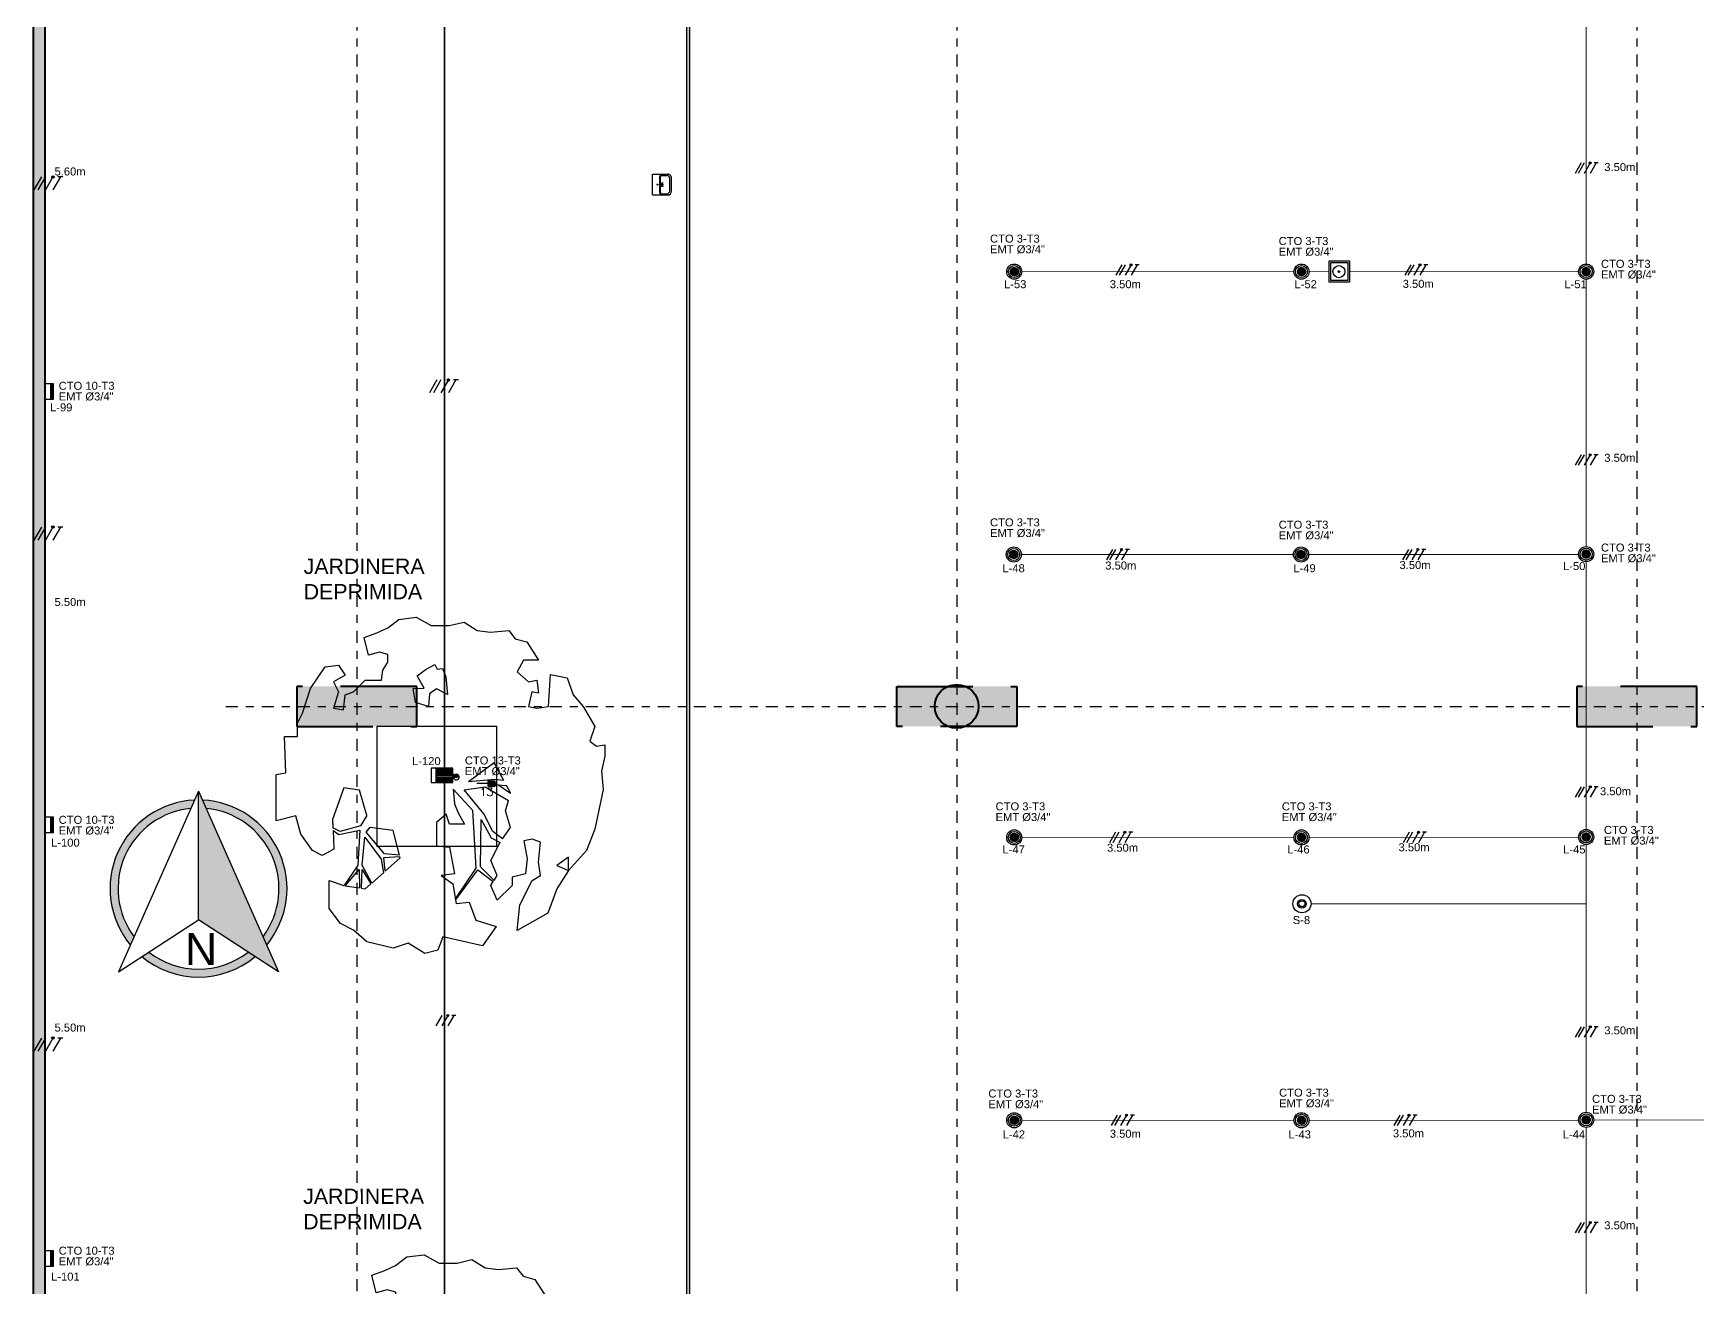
# Model space of a CAD drawing. Header units: millimetres. Extents: x -1568 to 501, y 36 to 962.
# Drawn here: x 238.93 to 259.74, y 69.65 to 85.32 of the extents above; entities that cross this region are included whole.
import ezdxf
from ezdxf.enums import TextEntityAlignment as Align
from ezdxf.lldxf.tags import DXFTag

# ---------------------------------------------------------------- set-up
doc = ezdxf.new("R2010")
doc.units = ezdxf.units.MM
doc.linetypes.add('CENTER', pattern=[0.7, 0.3, -0.2, 0, -0.2])
doc.linetypes.add('HIDDEN2', pattern=[4.7625, 3.175, -1.5875])
for name, color, linetype in [('-ALAMBRADO', 7, 'Continuous'), ('AREA PARQUEO', 253, 'Continuous'), ('EJE-ESTRUCTURA', 254, 'CENTER'), ('GG_EMERGENCIA 03', 1, 'Continuous'), ('GG_ILUMINACIÓN 13', 210, 'Continuous'), ('GG_ILUMINACIÓN 15', 3, 'Continuous'), ('GG_PISO 9', 8, 'Continuous'), ('JCA_COTAS', 252, 'Continuous'), ('JCA_HATCH 254', 252, 'Continuous'), ('LUZ LED INDIRECTA', 7, 'Continuous'), ('NORTE', 7, 'Continuous'), ('PLO_CORONA', 251, 'Continuous'), ('SENSOR MOVIMIENTO', 3, 'Continuous'), ('suiches', 3, 'Continuous'), ('TEXTOS MEDIDAS', 7, 'Continuous')]:
    doc.layers.add(name, color=color, linetype=linetype)
for name, color, linetype, lineweight in [('-CN-GYD-TUBERÍA TOMACORRIENTE', 5, 'Continuous', 5), ('-CN-GYD-TUBERÍA TOMACORRIENTE PVC', 86, 'Continuous', 18), ('_TEXTO', 7, 'Continuous', 9), ('LUMINARIA DE EMERGENCIA PARA SOBREPONER', 1, 'Continuous', 25), ('TEXTOS', 7, 'Continuous', 20)]:
    doc.layers.add(name, color=color, linetype=linetype, lineweight=lineweight)
doc.layers.add('A-HATCH CONCRETO', color=7, linetype='Continuous', true_color=0xb8b8b8)
doc.layers.add('HACHTCOLUMNA', color=7, linetype='Continuous', true_color=0x404040)
doc.layers.add('Estructura', color=7, linetype='Continuous', lineweight=40, true_color=0x383838)
doc.layers.add('Muro', color=7, linetype='Continuous', lineweight=40, true_color=0x2b2b2b)
doc.styles.add('CORPORATIVO', font='simplex.shx')
doc.styles.add('ROMAN', font='ROMANS', dxfattribs={"width": 1.2})
doc.styles.get("Standard").update_dxf_attribs({"font": 'arial.ttf'})
tags = doc.linetypes.add('EMT_LINE', pattern='A,0.5,-0.2,["EMT",Standard,S=0.1,R=0,X=-0.1,Y=-0.05],-0.25', length=0.95).pattern_tags.tags
tags[6] = DXFTag(74, 10)
tags = doc.linetypes.add('PVC_LINE', pattern='A,0.5,-0.2,["PVC",Standard,S=0.1,R=0,X=-0.1,Y=-0.05],-0.25', length=0.95).pattern_tags.tags
tags[6] = DXFTag(74, 10)

# ---------------------------------------------------------------- blocks, each defined once
blk = doc.blocks.new('Estructura cubierta')
at = {"layer": 'HACHTCOLUMNA'}
h = blk.add_hatch(color=256, dxfattribs=at)
h.paths.add_polyline_path([(1954.25, -5885.749), (1954.25, -5886.249), (1955.75, -5886.249), (1955.75, -5885.749)])
h.paths.add_polyline_path([(1963.25, -5885.749), (1963.25, -5886.249), (1961.75, -5886.249), (1961.75, -5885.749)])
h.paths.add_polyline_path([(1970.25, -5885.749), (1970.25, -5886.249), (1971.75, -5886.249), (1971.75, -5885.749)])
h.paths.add_polyline_path([(1979.248, -5885.749), (1979.248, -5886.249), (1977.748, -5886.249), (1977.748, -5885.749)])
h.paths.add_polyline_path([(1979.248, -5875.649), (1979.248, -5876.149), (1977.748, -5876.149), (1977.748, -5875.649)])
h.paths.add_polyline_path([(1970.25, -5875.649), (1970.25, -5876.149), (1971.75, -5876.149), (1971.75, -5875.649)])
h.paths.add_polyline_path([(1963.25, -5875.649), (1963.25, -5876.149), (1961.75, -5876.149), (1961.75, -5875.649)])
h.paths.add_polyline_path([(1954.25, -5875.649), (1954.25, -5876.149), (1955.75, -5876.149), (1955.75, -5875.649)])
h.paths.add_polyline_path([(1954.25, -5867.649), (1954.25, -5868.149), (1955.75, -5868.149), (1955.75, -5867.649)])
h.paths.add_polyline_path([(1963.25, -5867.649), (1963.25, -5868.149), (1961.75, -5868.149), (1961.75, -5867.649)])
h.paths.add_polyline_path([(1970.25, -5867.649), (1970.25, -5868.149), (1971.75, -5868.149), (1971.75, -5867.649)])
h.paths.add_polyline_path([(1979.248, -5867.649), (1979.248, -5868.149), (1977.748, -5868.149), (1977.748, -5867.649)])
h.paths.add_polyline_path([(1962.75, -5859.124), (1962.25, -5859.124), (1962.25, -5857.624), (1962.75, -5857.624)])
h.paths.add_polyline_path([(1955.25, -5859.124), (1954.75, -5859.124), (1954.75, -5857.624), (1955.25, -5857.624)])
at = {"layer": 'EJE-ESTRUCTURA', "ltscale": 0.5}
for p, q in [((1955, -5855.354), (1955, -5914.914)), ((1962.5, -5855.354), (1962.5, -5914.914)), ((1971, -5855.354), (1971, -5914.914)), ((1953.363, -5885.999), (1984.533, -5885.999))]:
    blk.add_line(p, q, dxfattribs=at)
at = {"layer": 'Estructura', "linetype": 'HIDDEN2', "ltscale": 0.3}
for points in [[(1954.25, -5885.749), (1954.25, -5886.249), (1955.75, -5886.249), (1955.75, -5885.749)], [(1963.25, -5885.749), (1963.25, -5886.249), (1961.75, -5886.249), (1961.75, -5885.749)], [(1970.25, -5885.749), (1970.25, -5886.249), (1971.75, -5886.249), (1971.75, -5885.749)]]:
    blk.add_lwpolyline(points, close=True, dxfattribs=at)
blk = doc.blocks.new('P8P1P161')
for p, q in [((-0.13, 0), (0.13, 0)), ((-0.13, 0), (-0.13, -0.123)), ((0.13, 0), (0.13, -0.123)), ((-0.13, -0.123), (-0.13, -0.19)), ((-0.115, -0.116), (-0.115, -0.183)), ((-0.1, -0.093), (0.1, -0.093)), ((-0.1, -0.101), (0.1, -0.101)), ((-0.024, -0.13), (-0.024, -0.114)), ((-0.024, -0.114), (-0.016, -0.114)), ((-0.016, -0.13), (-0.024, -0.13)), ((-0.016, -0.114), (-0.016, -0.13)), ((-0.004, -0.114), (0.004, -0.114)), ((-0.004, -0.13), (-0.004, -0.114)), ((0.004, -0.13), (-0.004, -0.13)), ((0.004, -0.114), (0.004, -0.13)), ((0.016, -0.13), (0.016, -0.114)), ((0.016, -0.114), (0.024, -0.114)), ((0.024, -0.13), (0.016, -0.13)), ((0.024, -0.114), (0.024, -0.13)), ((0.115, -0.116), (0.115, -0.183)), ((0.13, -0.123), (0.13, -0.19)), ((-0.08, -0.218), (0.08, -0.218)), ((-0.08, -0.24), (0.08, -0.24))]:
    blk.add_line(p, q)
blk.add_circle((0, -0.064), 0.00632)
for centre, radius, start, end in [((-0.1, -0.123), 0.03, 90, 180), ((-0.08, -0.19), 0.05, 180, 270), ((-0.1, -0.116), 0.0149, 90, 180), ((-0.08, -0.183), 0.0349, 180, 270), ((0.08, -0.183), 0.0349, 270, 0), ((0.08, -0.19), 0.05, 270, 0), ((0.1, -0.123), 0.03, 0, 90), ((0.1, -0.116), 0.0149, 0, 90)]:
    blk.add_arc(centre, radius, start, end)
at = {"style": 'ROMAN', "width": 1.2}
for tag, flags, p in [('CODIN', 3, (0.018, -0.647)), ('CODIN0', 1, (-0.032, -0.975))]:
    blk.add_attdef(tag, text='', height=0.21, dxfattribs=dict(at, flags=flags)).set_placement(p, align=Align.MIDDLE)
blk = doc.blocks.new('ap-2')
for points in [[(-184.365, -96.715), (-184.25, -96.709), (-184.209, -96.782), (-184.24, -96.844), (-184.343, -96.916), (-184.457, -96.947), (-184.426, -97.071), (-184.716, -97.071), (-184.726, -97.009), (-184.954, -97.019), (-184.954, -96.936), (-185.037, -96.936), (-185.099, -96.905), (-185.254, -96.855), (-185.389, -96.763), (-185.399, -96.68), (-185.337, -96.639), (-185.295, -96.711), (-185.233, -96.68), (-185.13, -96.711), (-185.12, -96.649), (-185.213, -96.639), (-185.233, -96.587), (-185.306, -96.515), (-185.306, -96.412), (-185.367, -96.404), (-185.418, -96.373), (-185.465, -96.372), (-185.48, -96.425), (-185.461, -96.494), (-185.572, -96.521), (-185.601, -96.441), (-185.632, -96.373), (-185.685, -96.303), (-185.699, -96.195), (-185.647, -96.102), (-185.647, -95.988), (-185.668, -95.896), (-185.616, -95.813), (-185.606, -95.73), (-185.616, -95.617), (-185.564, -95.576), (-185.544, -95.503), (-185.431, -95.43), (-185.43, -95.524), (-185.357, -95.565), (-185.295, -95.493), (-185.306, -95.441), (-185.223, -95.431), (-185.233, -95.472), (-185.14, -95.493), (-185.13, -95.441), (-185.14, -95.369), (-185.34, -95.356), (-185.32, -95.251), (-185.213, -95.214), (-185.14, -95.152), (-185.016, -95.079), (-184.923, -95.11), (-184.892, -95.068), (-184.902, -95.017), (-184.83, -95.017), (-184.737, -95.037), (-184.623, -95.027), (-184.374, -95.079), (-184.24, -95.13), (-184.116, -95.244), (-184.199, -95.244), (-184.147, -95.316), (-184.116, -95.244), (-184.002, -95.316), (-183.849, -95.373), (-183.741, -95.565), (-183.901, -95.547), (-184.054, -95.471), (-184.085, -95.419), (-184.168, -95.43), (-184.292, -95.419), (-184.312, -95.471), (-184.302, -95.522), (-184.188, -95.502), (-184.095, -95.512), (-184.074, -95.595), (-184.023, -95.595), (-183.93, -95.688), (-184.023, -95.729), (-184.047, -95.713)], [(-184.678, -95.647), (-184.788, -95.708), (-184.669, -95.868)], [(-184.678, -95.647), (-184.685, -95.704), (-184.669, -95.868)], [(-184.598, -95.606), (-184.652, -95.685), (-184.648, -95.63)], [(-184.598, -95.606), (-184.602, -95.605), (-184.648, -95.63)], [(-184.619, -95.895), (-184.639, -95.763), (-184.554, -95.618)], [(-184.625, -95.965), (-184.533, -95.955), (-184.476, -95.932), (-184.406, -95.894), (-184.406, -95.987), (-184.468, -96.008), (-184.416, -96.069), (-184.271, -96.069), (-184.261, -95.987), (-184.095, -95.956), (-184.085, -96.038), (-184.033, -95.966), (-183.909, -95.946), (-183.919, -95.863), (-183.805, -95.822), (-183.767, -95.695), (-183.645, -95.78), (-183.702, -96.028), (-183.702, -96.028), (-183.619, -96.059), (-183.598, -96.142), (-183.661, -96.245), (-183.63, -96.338), (-183.671, -96.503), (-183.743, -96.586), (-183.743, -96.586), (-183.785, -96.668), (-183.878, -96.74), (-184.054, -96.74), (-184.023, -96.647), (-184.023, -96.646)], [(-184.313, -95.655), (-184.359, -95.717), (-184.469, -95.772), (-184.619, -95.895)], [(-184.313, -95.655), (-184.385, -95.605), (-184.488, -95.636), (-184.554, -95.618)], [(-184.053, -95.708), (-184.139, -95.793), (-184.435, -95.789), (-184.321, -95.726), (-184.29, -95.671)], [(-184.053, -95.708), (-184.085, -95.688), (-184.178, -95.729), (-184.281, -95.677), (-184.29, -95.671)], [(-184.12, -95.809), (-184.047, -95.713)], [(-184.625, -95.965), (-184.492, -95.843), (-184.13, -95.823)], [(-184.13, -95.823), (-183.939, -95.951)], [(-183.93, -95.949), (-184.12, -95.809)], [(-185.333, -96.19), (-185.369, -96.14), (-185.403, -96.079), (-185.373, -96.064), (-185.377, -96.03), (-185.325, -96.009), (-185.216, -95.999), (-185.251, -96.068), (-185.22, -96.112), (-185.14, -96.119), (-185.166, -96.199), (-185.252, -96.215), (-185.256, -96.146), (-185.333, -96.19)], [(-184.212, -96.3), (-184.366, -96.338), (-184.385, -96.482), (-184.386, -96.483)], [(-184.212, -96.3), (-184.221, -96.394), (-184.356, -96.508), (-184.386, -96.483)], [(-184.111, -96.39), (-184.194, -96.296), (-184.203, -96.298)], [(-184.111, -96.39), (-184.198, -96.398), (-184.203, -96.298)], [(-184.037, -96.473), (-184.15, -96.532), (-184.324, -96.516), (-184.186, -96.414), (-184.102, -96.4)], [(-184.037, -96.473), (-184.102, -96.4)], [(-184.459, -96.504), (-184.617, -96.549), (-184.633, -96.647), (-184.435, -96.718), (-184.382, -96.716)], [(-184.459, -96.504), (-184.395, -96.544), (-184.36, -96.67), (-184.382, -96.716)], [(-184.006, -96.537), (-184.123, -96.532), (-184.032, -96.479)], [(-184.006, -96.537), (-184.002, -96.513), (-184.032, -96.479)], [(-184.365, -96.715), (-184.34, -96.678), (-184.368, -96.548), (-184.15, -96.56), (-184.023, -96.646)], [(-184.021, -96.639), (-184.123, -96.552), (-184.007, -96.549)], [(-184.021, -96.639), (-184.007, -96.549)]]:
    blk.add_lwpolyline(points)
blk = doc.blocks.new('GG_SPOT JARDIN')
for p, q in [((-30, 45), (-30, -25)), ((30, 45), (-30, 45)), ((-4, 57), (-4, 61)), ((-2, 45), (-2, 65)), ((-2, 65), (2, 65)), ((2, 65), (2, 68)), ((2, 68), (8, 68)), ((2, 65), (2, 45)), ((2, 54), (2, 50)), ((2, 50), (8, 50)), ((8, 68), (8, 65)), ((8, 65), (8, 54)), ((8, 50), (8, 54)), ((10, 57), (10, 61)), ((30, -25), (30, 45)), ((-30, -25), (30, -25)), ((-30, -27), (30, -27)), ((-30, -27), (-30, -45)), ((-30, -45), (30, -45)), ((30, -45), (30, -27))]:
    blk.add_line(p, q)
at = {"color": 8}
for p, q in [((-28, -25), (-28, 45)), ((-26, -25), (-26, 45)), ((-23, -25), (-23, 45)), ((-19, -25), (-19, 45)), ((-15, -25), (-15, 45)), ((-11, -25), (-11, 45)), ((-6, -25), (-6, 45)), ((0, -25), (0, 45)), ((6, -25), (6, 45)), ((11, -25), (11, 45)), ((15, -25), (15, 45)), ((19, -25), (19, 45)), ((23, -25), (23, 45)), ((26, -25), (26, 45)), ((28, -25), (28, 45))]:
    blk.add_line(p, q, dxfattribs=at)
for points in [[(-5, 45), (-5, 47), (-2, 47)], [(-4, 61), (-2, 61)], [(-4, 57), (-2, 57)], [(2, 47), (5, 47), (5, 45)], [(10, 61), (8, 61)], [(10, 57), (8, 57)], [(-28, -25), (-28, -27)], [(28, -25), (28, -27)]]:
    blk.add_lwpolyline(points)
at = {"color": 61, "true_color": 0xedee99}
blk.add_lwpolyline([(0, -45), (0, -184)], dxfattribs=at)
for start, end in [(244.3538, 170.4059), (189.5941, 211.845)]:
    blk.add_arc((8, 59), 12, start, end)
at = {"color": 7, "style": 'CORPORATIVO', "flags": 1}
for tag, p in [('TIPOCONTROL', (-37, 0)), ('CONTROL', (-37, 10)), ('ACTUADOR', (-37, -10))]:
    blk.add_attdef(tag, text='', height=2, dxfattribs=at).set_placement(p, align=Align.MIDDLE_RIGHT)
at = {"color": 7, "style": 'CORPORATIVO'}
blk.add_attdef('IDENTIFICACION', text='', height=2, dxfattribs=at).set_placement((2, 111), align=Align.BOTTOM_CENTER)
at = {"color": 7, "style": 'CORPORATIVO', "flags": 1}
for tag, p in [('FABRICANTE', (32, 16)), ('REFERENCIA', (32, 5)), ('LOCALIZACION', (32, -5)), ('POTENCIA', (32, -16))]:
    blk.add_attdef(tag, text='', height=2, dxfattribs=at).set_placement(p, align=Align.MIDDLE_LEFT)
at = {"color": 7, "style": 'CORPORATIVO'}
blk.add_attdef('CIRCUITO', text='', height=2, dxfattribs=at).set_placement((55, -79), align=Align.TOP_LEFT)
blk = doc.blocks.new('A$C2b4e84c0')
at = {"layer": 'A-HATCH CONCRETO', "ltscale": 0.01}
h = blk.add_hatch(color=256, dxfattribs=at)
h.dxf.hatch_style = 1
h.paths.add_polyline_path([(-1.393, 18.349), (-1.543, 18.349), (-1.543, -35.957), (-1.393, -35.957)])
at = {"layer": 'JCA_HATCH 254'}
h = blk.add_hatch(color=256, dxfattribs=at)
h.dxf.hatch_style = 1
h.paths.add_polyline_path([(6.628, 11.197), (6.658, 11.197), (6.658, -23.607), (6.628, -23.607)])
blk.add_lwpolyline([(6.628, 11.197), (6.658, 11.197), (6.658, -23.607), (6.628, -23.607)], close=True)
at = {"layer": 'AREA PARQUEO'}
blk.add_lwpolyline([(2.75, -10.357), (2.75, -11.852), (4.25, -11.852), (4.25, -10.357)], close=True, dxfattribs=at)
at = {"layer": 'Estructura', "ltscale": 0.01}
blk.add_circle((10, -10.107), 0.273, dxfattribs=at)
at = {"layer": 'Muro'}
blk.add_lwpolyline([(-1.543, -35.957), (-1.393, -35.957), (-1.393, 18.349), (-1.543, 18.349), (-1.543, -35.957)], dxfattribs=at)
at = {"layer": 'GG_ILUMINACIÓN 13', "ltscale": 0.3}
ref = blk.add_blockref('GG_SPOT JARDIN', (4.184, -11.072), dxfattribs=dict(at, xscale=0.001, yscale=0.001, zscale=0.001, rotation=270))
ref.add_attrib('IDENTIFICACION', '13', dxfattribs={"layer": '0', "color": 7, "ltscale": 0.3, "height": 0.1, "style": 'CORPORATIVO'}).set_placement((4.124, -11.254), align=Align.BOTTOM_CENTER)
at = {"layer": 'JCA_COTAS', "xscale": 2, "yscale": 2, "zscale": 2, "rotation": 270.0000001197043}
for p in [(195.634, -380.389), (195.733, -388.356)]:
    blk.add_blockref('ap-2', p, dxfattribs=at)
at = {"layer": 'Muro'}
blk.add_blockref('Estructura cubierta', (-1952.5, 5875.892), dxfattribs=at)
at = {"layer": 'PLO_CORONA', "extrusion": (0, 0, -1), "xscale": -1, "zscale": -1, "rotation": 269.9999834825436}
blk.add_blockref('P8P1P161', (-6.196, -3.586), dxfattribs=at)
blk = doc.blocks.new('A$C186cc0d2')
at = {"lineweight": 5}
h = blk.add_hatch(dxfattribs=at)
h.set_pattern_fill('ANSI31', color=8, scale=0.0005)
h.set_pattern_definition([(45, (0.06305, 0.06305), (-0.00112253, 0.00112253), [])])
edge = h.paths.add_edge_path()
edge.add_arc((0.063, 0.063), 0.0342, 0, 360)
at = {"ltscale": 0.3}
for radius in [0.063, 0.05, 0.0342]:
    blk.add_circle((0.063, 0.063, 0), radius, dxfattribs=at)
blk = doc.blocks.new('GG_BALA COB SP 1')
at = {"lineweight": 5}
h = blk.add_hatch(dxfattribs=at)
h.set_pattern_fill('ANSI31', color=8)
h.paths.add_polyline_path([(100, -18), (-100, -18), (-100, -50), (100, -50)])
at = {"ltscale": 0.3}
for points in [[(-100, 50), (100, 50), (100, -50), (-100, -50), (-100, 50)], [(-100, -18), (100, -18)]]:
    blk.add_lwpolyline(points, dxfattribs=at)
blk = doc.blocks.new('Sensor 360º_')
at = {"layer": 'suiches'}
for radius in [0.113, 0.054, 0.0375]:
    blk.add_circle((0, 0), radius, dxfattribs=at)
blk = doc.blocks.new('A$Cc7fbbbd8')
at = {"layer": 'GG_EMERGENCIA 03', "ltscale": 0.3}
h = blk.add_hatch(dxfattribs=at)
h.set_pattern_fill('ANSI31', color=256, scale=0.0005, angle=90)
h.set_pattern_definition([(135, (0.0614115, 0.0595737), (-0.00112253, -0.00112253), [])])
edge = h.paths.add_edge_path()
edge.add_arc((0.061, 0.1), 0.00475, 0, 360)
for points in [[(-0.005, 0.035), (-0.005, 0.161), (0.128, 0.161), (0.128, 0.035)], [(0.005, 0.045), (0.005, 0.151), (0.118, 0.151), (0.118, 0.045)]]:
    blk.add_lwpolyline(points, close=True, dxfattribs=at)
for radius in [0.0376, 0.00475]:
    blk.add_circle((0.061, 0.1), radius, dxfattribs=at)
blk = doc.blocks.new('A$Cf847e5f9')
h = blk.add_hatch(color=256)
h.dxf.hatch_style = 1
h.paths.add_polyline_path([(-0.94, 0.95), (-0.48, 1.98, -0.58483), (6.62, 18.02), (7.08, 19.06, 0.618991)])
h.paths.add_polyline_path([(15.65, 1.98), (16.1, 0.95, 0.618991), (8.08, 19.06), (8.54, 18.02, -0.58483)])
at = {"true_color": 0x636466}
h = blk.add_hatch(color=251, dxfattribs=at)
h.dxf.hatch_style = 1
h.paths.add_polyline_path([(7.58, 4.1), (17.59, -2.41), (7.58, 20.19)])
h = blk.add_hatch(color=256)
h.dxf.hatch_style = 1
h.paths.add_polyline_path([(1.39, 0.07), (0.5, -0.5, 0.361596), (14.66, -0.5), (13.78, 0.07, -0.344197)])
for points in [[(-2.43, -2.41), (7.58, 4.1)], [(17.59, -2.41), (7.58, 4.1)]]:
    blk.add_lwpolyline(points)
at = {"layer": 'NORTE'}
for q in [(-2.43, -2.41), (17.59, -2.41)]:
    blk.add_line((7.58, 20.19), q, dxfattribs=at)
blk.add_lwpolyline([(7.58, 4.1), (7.58, 20.19)], dxfattribs=at)
for radius, start, end in [(11.06, 92.5879, 219.6164), (11.06, 320.3836, 87.4121), (10.06, 95.4614, 216.7429), (10.06, 323.2571, 84.5386), (10.06, 232.0134, 307.9866), (11.06, 230.2404, 309.7596)]:
    blk.add_arc((7.58, 8), radius, start, end, dxfattribs=at)
at = {"layer": 'NORTE', "insert": (5.88, 2.43), "char_height": 4, "attachment_point": 1}
blk.add_mtext_dynamic_manual_height_columns('N', width=1.3231, gutter_width=12.5, heights=[0], dxfattribs=at)
blk = doc.blocks.new('3x')
at = {"layer": '-ALAMBRADO'}
h = blk.add_hatch(color=256, dxfattribs=at)
edge = h.paths.add_edge_path()
edge.add_arc((0.078, 0.13), 0.025, 0, 360)
for p, q in [((-0.152, 0.13), (-0.302, -0.13)), ((-0.072, 0.13), (-0.222, -0.13)), ((0.078, 0.13), (-0.072, -0.13)), ((0.228, 0.13), (0.078, -0.13))]:
    blk.add_line(p, q, dxfattribs=at)
blk.add_lwpolyline([(0.278, 0.13), (0.178, 0.13)], dxfattribs=at)
blk.add_circle((0.078, 0.13), 0.025, dxfattribs=at)
blk = doc.blocks.new('*U60')
at = {"layer": '-ALAMBRADO'}
blk.add_blockref('3x', (0, 0), dxfattribs=at)
blk = doc.blocks.new('A$C8c352c3c')
at = {"color": 2}
for p, q in [((0.009, 0.097), (0.009, 0.112)), ((0.009, 0.112), (0.019, 0.112)), ((0.019, 0.097), (0.009, 0.097)), ((0.019, 0.112), (0.053, 0.112)), ((0.019, 0.083), (0.019, 0.097)), ((0.019, 0.097), (0.079, 0.097)), ((0.079, 0.083), (0.019, 0.083)), ((0.042, 0.119), (0.03, 0.119)), ((0.03, 0.119), (0.03, 0.112)), ((0.03, 0.076), (0.03, 0.083)), ((0.042, 0.076), (0.03, 0.076)), ((0.042, 0.119), (0.042, 0.112)), ((0.042, 0.076), (0.042, 0.083)), ((0.063, 0.112), (0.053, 0.112)), ((0.053, 0.097), (0.063, 0.097)), ((0.063, 0.097), (0.063, 0.112)), ((0.073, 0.097), (0.073, 0.105)), ((0.073, 0.105), (0.079, 0.105)), ((0.073, 0.075), (0.073, 0.083)), ((0.079, 0.075), (0.073, 0.075)), ((0.289, 0.18), (0.079, 0.18)), ((0.079, 0.18), (0.079, 0)), ((0.289, 0.174), (0.079, 0.174)), ((0.289, 0.167), (0.079, 0.167)), ((0.289, 0.158), (0.079, 0.158)), ((0.289, 0.146), (0.079, 0.146)), ((0.289, 0.135), (0.079, 0.135)), ((0.289, 0.122), (0.079, 0.122)), ((0.289, 0.108), (0.079, 0.108)), ((0.289, 0.09), (0.079, 0.09)), ((0.289, 0.072), (0.079, 0.072)), ((0.289, 0.058), (0.079, 0.058)), ((0.289, 0.045), (0.079, 0.045)), ((0.289, 0.034), (0.079, 0.034)), ((0.289, 0.022), (0.079, 0.022)), ((0.289, 0.013), (0.079, 0.013)), ((0.289, 0.006), (0.079, 0.006)), ((0.079, 0), (0.289, 0)), ((0.289, 0), (0.289, 0.18)), ((0.289, 0.174), (0.293, 0.174)), ((0.289, 0.006), (0.293, 0.006)), ((0.349, 0.18), (0.293, 0.18)), ((0.293, 0), (0.293, 0.18)), ((0.293, 0), (0.349, 0)), ((0.349, 0), (0.349, 0.18))]:
    blk.add_line(p, q, dxfattribs=at)
for major_axis, start_param, end_param in [((0.0255, 0.0255), 5.050177, 10.042728), ((-0.0255, 0.0255), 2.523643, 2.911994)]:
    blk.add_ellipse((0.036, 0.113), major_axis=major_axis, ratio=1, start_param=start_param, end_param=end_param, dxfattribs=at)
at = {"color": 7, "style": 'CORPORATIVO'}
blk.add_attdef('CIRCUITO', text='', height=0.005, rotation=90, dxfattribs=at).set_placement((0.392, 0.242), align=Align.TOP_LEFT)
blk = doc.blocks.new('2x')
at = {"layer": '-ALAMBRADO'}
h = blk.add_hatch(color=256, dxfattribs=at)
edge = h.paths.add_edge_path()
edge.add_arc((0.075, 0.13), 0.025, 0, 360)
for p, q in [((-0.075, 0.13), (-0.225, -0.13)), ((0.075, 0.13), (-0.075, -0.13)), ((0.225, 0.13), (0.075, -0.13))]:
    blk.add_line(p, q, dxfattribs=at)
blk.add_lwpolyline([(0.275, 0.13), (0.175, 0.13)], dxfattribs=at)
blk.add_circle((0.075, 0.13), 0.025, dxfattribs=at)
blk = doc.blocks.new('*U63')
at = {"layer": '-ALAMBRADO'}
blk.add_blockref('2x', (0, 0), dxfattribs=at)

msp = doc.modelspace()

# ---------------------------------------------------------------- linework, layer by layer
at = {"layer": '-CN-GYD-TUBERÍA TOMACORRIENTE', "linetype": 'EMT_LINE', "const_width": 0.01, "elevation": 0}
for points in [[(258.345, 82.439), (258.345, 85.785)], [(254.691, 82.345), (251.29, 82.345)], [(255.133, 82.345), (254.88, 82.345)], [(258.25, 82.345), (255.385, 82.345)], [(258.345, 78.909), (258.345, 82.25)], [(254.686, 78.81), (251.284, 78.81)], [(258.251, 78.81), (254.875, 78.81)], [(258.345, 75.374), (258.345, 78.72)], [(254.691, 75.274), (251.29, 75.274)], [(258.251, 75.274), (254.88, 75.274)], [(258.345, 71.839), (258.345, 75.185)], [(254.905, 74.445), (258.345, 74.445)], [(254.691, 71.739), (251.29, 71.739)], [(258.251, 71.739), (254.88, 71.739)], [(258.345, 68.299), (258.345, 71.65)], [(258.44, 71.744), (260.513, 71.744)]]:
    msp.add_lwpolyline(points, dxfattribs=at)
at = {"layer": '-CN-GYD-TUBERÍA TOMACORRIENTE PVC', "linetype": 'PVC_LINE', "ltscale": 10, "const_width": 0.02}
for points in [[(244.074, 88.056), (244.074, 76.141)], [(239.083, 86.165), (239.083, 80.948)], [(239.083, 80.748), (239.083, 75.53)], [(244.074, 75.961), (244.074, 68.141)], [(239.083, 75.33), (239.083, 70.113)], [(239.083, 69.913), (239.083, 64.696)]]:
    msp.add_lwpolyline(points, dxfattribs=at)

# ---------------------------------------------------------------- block references
msp.add_blockref('A$C2b4e84c0', (240.476, 87.018))
at = {"rotation": 180}
msp.add_blockref('A$C8c352c3c', (244.258, 76.141), dxfattribs=at)
at = {"layer": '_TEXTO', "linetype": 'Continuous', "ltscale": 10}
for name, p, xscale, yscale, zscale in [('*U60', (258.356, 83.637, 0), 0.5, 0.5, 320), ('*U60', (239.13, 83.446), 0.6253617284658048, 0.6253617284658048, 166.7631275908813), ('*U60', (252.616, 82.365, 0), 0.5, 0.5, 320), ('*U60', (256.228, 82.365, 0), 0.5, 0.5, 320), ('*U60', (244.073, 80.909), 0.6253617284658048, 0.6253617284658048, 166.7631275908813), ('*U60', (258.356, 79.99, 0), 0.5, 0.5, 320), ('*U60', (239.13, 79.071), 0.6253617284658048, 0.6253617284658048, 166.7631275908813), ('*U60', (252.498, 78.808, 0), 0.5, 0.5, 320), ('*U60', (256.201, 78.808, 0), 0.5, 0.5, 320), ('*U60', (258.357, 75.842, 0), 0.5, 0.5, 320), ('*U60', (252.538, 75.273, 0), 0.5, 0.5, 320), ('*U60', (256.209, 75.273, 0), 0.5, 0.5, 320), ('*U63', (244.078, 72.983), 0.5, 0.5, 0.5), ('*U60', (258.357, 72.843, 0), 0.5, 0.5, 320), ('*U60', (239.13, 72.686), 0.6253617284658048, 0.6253617284658048, 166.7631275908813), ('*U60', (252.558, 71.738, 0), 0.5, 0.5, 320), ('*U60', (256.091, 71.738, 0), 0.5, 0.5, 320), ('*U60', (258.357, 70.397, 0), 0.5, 0.5, 320)]:
    msp.add_blockref(name, p, dxfattribs=dict(at, xscale=xscale, yscale=yscale, zscale=zscale))
at = {"layer": 'GG_ILUMINACIÓN 15', "ltscale": 0.1, "xscale": 0.001, "yscale": 0.001, "zscale": 0.001, "rotation": 90}
for p in [(239.133, 80.848), (239.133, 75.43), (239.133, 70.013)]:
    msp.add_blockref('GG_BALA COB SP 1', p, dxfattribs=at)
at = {"layer": 'LUMINARIA DE EMERGENCIA PARA SOBREPONER', "xscale": 2, "yscale": 2, "zscale": 2, "rotation": 90}
msp.add_blockref('A$Cc7fbbbd8', (255.454, 82.222, 0), dxfattribs=at)
at = {"layer": 'LUZ LED INDIRECTA', "xscale": 1.5, "yscale": 1.5}
for p in [(251.101, 82.25), (254.691, 82.25), (258.25, 82.25), (251.095, 78.715), (254.686, 78.715), (258.25, 78.72), (251.101, 75.18), (254.691, 75.18), (258.25, 75.185), (251.101, 71.645), (254.691, 71.645), (258.25, 71.65)]:
    msp.add_blockref('A$C186cc0d2', p, dxfattribs=at)
at = {"layer": 'NORTE', "xscale": 0.1, "yscale": 0.1}
msp.add_blockref('A$Cf847e5f9', (240.241, 73.835), dxfattribs=at)
at = {"layer": 'SENSOR MOVIMIENTO'}
msp.add_blockref('Sensor 360º_', (254.792, 74.445, 0), dxfattribs=at)

# ---------------------------------------------------------------- texts
at = {"layer": 'GG_PISO 9'}
for s, p in [('JARDINERA', (242.313, 78.566)), ('DEPRIMIDA', (242.313, 78.249)), ('JARDINERA', (242.307, 70.694)), ('DEPRIMIDA', (242.307, 70.377))]:
    msp.add_text(s, height=0.1909, rotation=0.0669, dxfattribs=at).set_placement(p)
at = {"layer": 'TEXTOS', "char_height": 0.1, "attachment_point": 1}
for s, insert, width in [('\\A1;\\pxsm0.8;CTO 3-T3\\PEMT Ø3/4"       ', (250.893, 82.807), 0.78217), ('\\A1;\\pxsm0.8;CTO 3-T3\\PEMT Ø3/4"       ', (254.501, 82.777), 0.78217), ('\\A1;\\pxsm0.8;CTO 3-T3\\PEMT Ø3/4"       ', (258.529, 82.492), 0.78217), ('\\A1;\\pxsm0.8;CTO 10-T3\\PEMT Ø3/4"       ', (239.251, 80.968), 0.78217), ('\\A1;\\pxsm0.8;L-99', (239.143, 80.698), 0.13074), ('\\A1;\\pxsm0.8;CTO 3-T3\\PEMT Ø3/4"       ', (250.893, 79.261), 0.78217), ('\\A1;\\pxsm0.8;CTO 3-T3\\PEMT Ø3/4"       ', (254.501, 79.232), 0.78217), ('\\A1;\\pxsm0.8;CTO 3-T3\\PEMT Ø3/4"       ', (258.529, 78.946), 0.78217), ('\\A1;\\pxsm0.8;CTO 13-T3\\PEMT Ø3/4"       ', (244.328, 76.286), 0.78217), ('\\A1;\\pxsm0.8;CTO 10-T3\\PEMT Ø3/4"       ', (239.251, 75.544), 0.78217), ('\\A1;\\pxsm0.8;CTO 3-T3\\PEMT Ø3/4"       ', (250.962, 75.712), 0.78217), ('\\A1;\\pxsm0.8;CTO 3-T3\\PEMT Ø3/4"       ', (254.54, 75.712), 0.78217), ('\\A1;\\pxsm0.8;CTO 3-T3\\PEMT Ø3/4"       ', (258.566, 75.418), 0.78217), ('\\A1;\\pxsm0.8;L-100', (239.156, 75.259), 0.13074), ('\\A1;\\pxsm0.8;CTO 3-T3\\PEMT Ø3/4"       ', (250.872, 72.124), 0.78217), ('\\A1;\\pxsm0.8;CTO 3-T3\\PEMT Ø3/4"       ', (254.506, 72.135), 0.78217), ('\\A1;\\pxsm0.8;CTO 3-T3\\PEMT Ø3/4"       ', (258.418, 72.057), 0.78217), ('\\A1;\\pxsm0.8;CTO 10-T3\\PEMT Ø3/4"       ', (239.251, 70.16), 0.78217), ('\\A1;\\pxsm0.8;L-101', (239.156, 69.836), 0.13074)]:
    msp.add_mtext(s, dxfattribs=dict(at, insert=insert, width=width))
for s, width, heights, insert in [('\\pxt0;L-53', 0.17726, [0], (251.068, 82.237)), ('\\pxt0;L-52', 0.17726, [0], (254.699, 82.237)), ('\\pxt0;L-51', 0.17726, [0], (258.072, 82.237)), ('\\pxt0;L-48', 0.17726, [0], (251.047, 78.688)), ('\\pxt0;L-49', 0.17726, [0], (254.684, 78.688)), ('\\pxt0;L-50', 0.17726, [0], (258.055, 78.715)), ('\\pxqc;L-120', 0.27392, [0.1], (243.71, 76.278)), ('\\pxt0;L-47', 0.17726, [0], (251.048, 75.174)), ('\\pxt0;L-46', 0.17726, [0], (254.608, 75.174)), ('\\pxt0;L-45', 0.17726, [0], (258.057, 75.174)), ('S-8', 0.17726, [0.103], (254.677, 74.292)), ('L-42', 0.17726, [0], (251.051, 71.613)), ('L-43', 0.17726, [0], (254.624, 71.613)), ('\\pxt0;L-44', 0.17726, [0], (258.052, 71.613))]:
    msp.add_mtext_dynamic_manual_height_columns(s, width=width, gutter_width=0.325, heights=heights, dxfattribs=dict(at, insert=insert))
at = {"layer": 'TEXTOS MEDIDAS', "char_height": 0.1, "attachment_point": 1}
for s, insert, width in [('\\A1;\\pxsm0.8;5.60m', (239.199, 83.646), 0.26621), ('\\A1;\\pxsm0.8;3.50m', (258.571, 83.701), 0.6806), ('\\A1;\\pxsm0.8;3.50m', (252.39, 82.237), 0.6806), ('\\A1;\\pxsm0.8;3.50m', (256.051, 82.242), 0.6806), ('\\A1;\\pxsm0.8;3.50m', (258.571, 80.068), 0.6806), ('\\A1;\\pxsm0.8;3.50m', (252.333, 78.722), 0.6806), ('\\A1;\\pxsm0.8;3.50m', (256.011, 78.728), 0.6806), ('\\A1;\\pxsm0.8;5.50m', (239.199, 78.266), 0.26621), ('\\A1;\\pxsm0.8;3.50m', (258.517, 75.901), 0.6806), ('\\A1;\\pxsm0.8;3.50m', (252.355, 75.196), 0.6806), ('\\A1;\\pxsm0.8;3.50m', (255.999, 75.201), 0.6806), ('\\A1;\\pxsm0.8;5.50m', (239.199, 72.948), 0.26621), ('\\A1;\\pxsm0.8;3.50m', (258.571, 72.913), 0.6806), ('\\A1;\\pxsm0.8;3.50m', (252.39, 71.621), 0.6806), ('\\A1;\\pxsm0.8;3.50m', (255.929, 71.626), 0.6806), ('\\A1;\\pxsm0.8;3.50m', (258.571, 70.477), 0.6806)]:
    msp.add_mtext(s, dxfattribs=dict(at, insert=insert, width=width))

doc.saveas('drawing.dxf')
